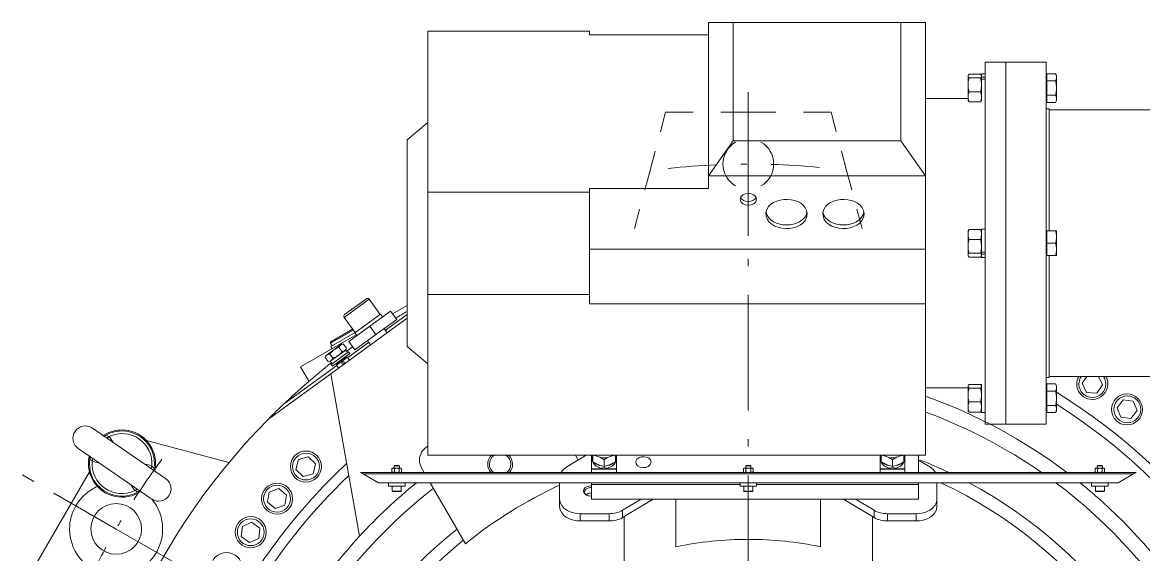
# Model space of a CAD drawing. Header units: millimetres. Extents: x -1838618 to -1600818, y -1770412 to -1553248.
# Drawn here: x -1793101 to -1792016, y -1685217 to -1684703 of the extents above; entities that cross this region are included whole.
import ezdxf

# ---------------------------------------------------------------- set-up
doc = ezdxf.new("R2010")
doc.units = ezdxf.units.MM
doc.header["$LTSCALE"] = 100
doc.layers.add('412equipment', color=6, linetype='Continuous')
doc.layers.add('_____1', color=160, linetype='Continuous')

# ---------------------------------------------------------------- blocks, each defined once
blk = doc.blocks.new('A$C2A4D0462')
at = {"layer": '_____1', "color": 7, "lineweight": 0}
for p, q in [((-2.567, 56.2), (-2.567, 46.3)), ((-2.567, 56.2), (-0.967, 56.2)), ((-0.967, 48.563), (-0.967, 56.2)), ((-0.967, 56.2), (9.833, 56.2)), ((9.833, 56.2), (9.833, 48.563)), ((11.433, 56.2), (9.833, 56.2)), ((11.433, 46.3), (11.433, 56.2)), ((-20.662, 45.263), (-20.662, 55.634)), ((-20.662, 55.634), (-10.234, 55.634)), ((-10.234, 55.634), (-10.234, 55.398)), ((-10.234, 55.398), (-2.567, 55.398)), ((16.6, 53.63), (15.266, 53.63)), ((15.266, 50.213), (15.266, 53.63)), ((19.2, 53.63), (16.6, 53.63)), ((16.6, 50.213), (16.6, 53.63)), ((19.2, 53.63), (19.2, 30.296)), ((14.178, 52.791), (14.166, 52.771)), ((14.166, 52.765), (14.166, 52.771)), ((14.233, 52.855), (14.966, 52.855)), ((15.033, 52.771), (15.021, 52.791)), ((15.033, 52.876), (15.033, 52.676)), ((15.266, 52.876), (15.033, 52.876)), ((19.253, 52.425), (19.253, 52.887)), ((19.8, 52.887), (19.253, 52.887)), ((19.866, 52.771), (19.8, 52.887)), ((19.866, 52.771), (19.866, 52.713)), ((14.166, 52.706), (14.166, 52.765)), ((14.166, 52.28), (14.166, 52.061)), ((14.166, 51.478), (14.166, 52.061)), ((14.966, 52.616), (14.233, 52.616)), ((15.033, 52.676), (15.033, 52.534)), ((15.033, 52.676), (15.266, 52.676)), ((15.266, 52.534), (15.033, 52.534)), ((15.033, 52.534), (15.033, 51.155)), ((19.253, 52.713), (19.2, 52.713)), ((19.253, 52.425), (19.8, 52.425)), ((19.866, 52.599), (19.866, 52.713)), ((0, 47.067), (0, 51.7)), ((14.166, 51.317), (14.166, 51.478)), ((14.233, 51.724), (14.966, 51.724)), ((19.8, 51.501), (19.253, 51.501)), ((14.166, 51.296), (11.433, 51.296)), ((14.166, 51.155), (14.166, 51.317)), ((14.166, 51.155), (14.178, 51.135)), ((14.233, 51.071), (14.966, 51.071)), ((15.021, 51.135), (15.033, 51.155)), ((19.2, 51.213), (19.253, 51.213)), ((19.4, 50.63), (19.2, 50.63)), ((19.8, 51.039), (19.253, 51.039)), ((19.4, 50.63), (19.4, 42.763)), ((19.8, 51.039), (19.866, 51.155)), ((-5.668, 49.152), (-5.334, 50.4)), ((-3.556, 50.4), (-5.334, 50.4)), ((5.333, 50.4), (3.555, 50.4)), ((5.333, 50.4), (5.668, 49.152)), ((15.266, 30.296), (15.266, 50.213)), ((16.6, 30.296), (16.6, 50.213)), ((31.8, 50.563), (19.4, 50.563)), ((-20.662, 49.753), (-22, 48.63)), ((-22, 46.677), (-22, 48.63)), ((-0.967, 48.563), (-2.567, 46.3)), ((9.833, 48.563), (-0.967, 48.563)), ((11.433, 46.3), (9.833, 48.563)), ((-6.337, 46.655), (-6.003, 47.903)), ((6.002, 47.903), (6.337, 46.655)), ((0, 47.067), (0, 42.433)), ((-22, 35.296), (-22, 46.677)), ((-6.672, 45.407), (-6.337, 46.655)), ((-2.567, 46.3), (11.433, 46.3)), ((-2.567, 45.499), (-2.567, 46.3)), ((0, 42.811), (0, 46.533)), ((6.337, 46.655), (6.671, 45.407)), ((11.433, 41.586), (11.433, 46.3)), ((-10.234, 45.263), (-20.662, 45.263)), ((-20.662, 45.263), (-20.662, 38.663)), ((-10.234, 45.499), (-2.567, 45.499)), ((-10.234, 45.499), (-10.234, 45.263)), ((-10.234, 45.263), (-10.234, 38.663)), ((-7.341, 42.91), (-7.006, 44.158)), ((7.006, 44.158), (7.34, 42.91)), ((14.178, 42.791), (14.166, 42.771)), ((14.166, 42.609), (14.166, 42.771)), ((14.233, 42.855), (14.966, 42.855)), ((15.033, 42.771), (15.021, 42.791)), ((15.033, 42.876), (15.033, 41.392)), ((15.266, 42.876), (15.033, 42.876)), ((19.253, 42.713), (19.2, 42.713)), ((19.8, 42.763), (19.253, 42.763)), ((19.8, 42.763), (19.866, 42.763)), ((14.166, 42.449), (14.166, 42.609)), ((14.166, 41.866), (14.166, 42.449)), ((14.233, 42.202), (14.966, 42.202)), ((19.8, 41.963), (19.253, 41.963)), ((-10.234, 41.586), (11.433, 41.586)), ((11.433, 38.05), (11.433, 41.586)), ((14.166, 41.646), (14.166, 41.866)), ((14.166, 41.22), (14.166, 41.161)), ((14.966, 41.31), (14.233, 41.31)), ((15.033, 41.392), (15.033, 41.25)), ((15.033, 41.392), (15.266, 41.392)), ((15.266, 41.25), (15.033, 41.25)), ((15.033, 41.25), (15.033, 41.05)), ((19.2, 41.213), (19.253, 41.213)), ((19.866, 41.465), (19.866, 41.661)), ((19.866, 41.465), (19.866, 41.163)), ((0, 40.484), (0, 40.949)), ((14.166, 41.155), (14.166, 41.161)), ((14.166, 41.155), (14.178, 41.135)), ((14.233, 41.071), (14.966, 41.071)), ((15.021, 41.135), (15.033, 41.155)), ((15.033, 41.05), (15.266, 41.05)), ((19.253, 41.163), (19.8, 41.163)), ((19.4, 41.163), (19.4, 33.296)), ((19.866, 41.163), (19.8, 41.163)), ((-24.441, 38.346), (-26.059, 37.17)), ((-26.029, 37.357), (-24.627, 38.375)), ((-23.735, 37.375), (-24.441, 38.346)), ((-20.662, 38.663), (-10.234, 38.663)), ((-20.662, 28.292), (-20.662, 38.663)), ((-10.234, 38.663), (-10.234, 38.05)), ((-22.937, 37.41), (-22, 37.951)), ((-10.234, 38.05), (11.433, 38.05)), ((11.433, 28.292), (11.433, 38.05)), ((-26.059, 37.17), (-25.353, 36.2)), ((-23.716, 37.389), (-25.372, 36.186)), ((-23.716, 37.389), (-23.583, 37.205)), ((-22, 37.367), (-23.401, 36.349)), ((-23.063, 37.584), (-22.671, 37.044)), ((-25.472, 36.363), (-26.935, 35.518)), ((-25.354, 36.2), (-26.921, 35.295)), ((-26.91, 35.609), (-25.511, 36.417)), ((-25.372, 36.186), (-25.239, 36.002)), ((-24.019, 36.065), (-24.411, 36.604)), ((-23.284, 36.187), (-23.48, 36.456)), ((-28.862, 33.99), (-25.279, 36.058)), ((-27.225, 34.724), (-26.23, 35.447)), ((-26.935, 35.518), (-26.835, 35.345)), ((-26.23, 35.447), (-26.097, 35.461)), ((-25.901, 35.191), (-26.097, 35.461)), ((-24.48, 35.565), (-25.824, 34.588)), ((-25.368, 35.085), (-25.759, 35.624)), ((-24.559, 35.673), (-24.363, 35.403)), ((-27.225, 34.724), (-27.28, 34.602)), ((-26.788, 34.547), (-26.984, 34.816)), ((-25.955, 35.071), (-26.952, 34.346)), ((-26.841, 35.156), (-26.921, 35.295)), ((-25.778, 34.952), (-26.894, 34.141)), ((-26.816, 34.033), (-25.699, 34.844)), ((-26.197, 34.977), (-26.393, 35.246)), ((-25.901, 35.191), (-25.955, 35.071)), ((-25.837, 34.909), (-25.955, 35.071)), ((-25.699, 34.844), (-25.778, 34.952)), ((-22, 35.296), (-20.662, 34.173)), ((-26.534, 34.073), (-29.963, 31.581)), ((-28.325, 33.059), (-28.862, 33.99)), ((-27.084, 34.332), (-27.28, 34.602)), ((-27.084, 34.332), (-26.952, 34.346)), ((-26.952, 34.346), (-26.835, 34.184)), ((-26.894, 34.141), (-26.816, 34.033)), ((-26.554, 34.223), (-26.535, 34.196)), ((-25.841, 34.611), (-26.55, 34.095)), ((-26.538, 34.175), (-26.55, 34.095)), ((-26.55, 34.095), (-26.416, 33.911)), ((-25.921, 34.624), (-26.538, 34.175)), ((-26.535, 34.196), (-26.538, 34.175)), ((-25.941, 34.627), (-26.535, 34.196)), ((-25.941, 34.627), (-25.961, 34.654)), ((-25.921, 34.624), (-25.941, 34.627)), ((-25.841, 34.611), (-25.921, 34.624)), ((-25.707, 34.426), (-25.841, 34.611)), ((-25.069, 23.069), (-26.917, 33.547)), ((19.2, 33.296), (19.4, 33.296)), ((19.4, 33.363), (31.8, 33.363)), ((21.528, 32.931), (21.82, 33.363)), ((22.578, 33.363), (22.834, 32.839)), ((11.433, 32.63), (14.166, 32.63)), ((14.178, 32.791), (14.166, 32.771)), ((14.166, 32.765), (14.166, 32.771)), ((14.166, 32.706), (14.166, 32.765)), ((14.166, 32.28), (14.166, 32.706)), ((14.233, 32.855), (14.966, 32.855)), ((14.233, 32.616), (14.966, 32.616)), ((15.033, 32.771), (15.021, 32.791)), ((15.033, 32.876), (15.033, 31.05)), ((19.253, 32.713), (19.2, 32.713)), ((19.8, 32.887), (19.253, 32.887)), ((19.866, 32.771), (19.8, 32.887)), ((21.815, 32.343), (21.528, 32.931)), ((22.834, 32.839), (22.468, 32.297)), ((14.166, 32.06), (14.166, 32.28)), ((14.166, 31.478), (14.166, 32.06)), ((19.8, 32.425), (19.253, 32.425)), ((22.468, 32.297), (21.815, 32.343)), ((23.773, 31.349), (24.176, 31.864)), ((24.176, 31.864), (24.824, 31.773)), ((14.166, 31.317), (14.166, 31.478)), ((14.166, 31.155), (14.166, 31.317)), ((14.166, 31.155), (14.178, 31.135)), ((14.233, 31.724), (14.966, 31.724)), ((15.021, 31.135), (15.033, 31.155)), ((19.253, 31.213), (19.2, 31.213)), ((19.8, 31.501), (19.253, 31.501)), ((19.8, 31.039), (19.866, 31.155)), ((24.018, 30.742), (23.773, 31.349)), ((25.069, 31.167), (24.666, 30.651)), ((24.824, 31.773), (25.069, 31.167)), ((14.233, 31.071), (14.966, 31.071)), ((15.033, 31.05), (15.266, 31.05)), ((19.8, 31.039), (19.253, 31.039)), ((24.666, 30.651), (24.018, 30.742)), ((-37.567, 26.789), (-42.292, 30.037)), ((15.266, 30.296), (16.6, 30.296)), ((16.6, 30.296), (19.2, 30.296)), ((-38.801, 29.234), (-33.491, 27.812)), ((0, 28.851), (0, 29.316)), ((-43.198, 28.718), (-38.532, 25.511)), ((-42.445, 28.201), (-42.445, 28.2)), ((-20.698, 28.849), (-20.662, 28.87)), ((-20.662, 28.292), (11.433, 28.292)), ((-10.445, 28.292), (-11.698, 27.537)), ((-11.139, 28.292), (-10.96, 27.982)), ((-10.1, 28.292), (-10.1, 27.42)), ((-10.034, 28.292), (-10.034, 27.871)), ((-9.757, 28.233), (-9.577, 28.16)), ((-9.024, 28.16), (-8.844, 28.233)), ((-8.567, 28.292), (-8.567, 27.871)), ((-8.5, 27.42), (-8.5, 28.292)), ((8.5, 28.292), (8.5, 27.42)), ((8.566, 28.292), (8.566, 27.871)), ((8.843, 28.233), (9.023, 28.16)), ((9.576, 28.16), (9.756, 28.233)), ((10.033, 28.292), (10.033, 27.871)), ((10.1, 27.42), (10.1, 28.292)), ((10.966, 27.181), (10.966, 28.292)), ((-29.163, 27.374), (-29.005, 28.009)), ((-29.005, 28.009), (-28.376, 28.19)), ((-28.376, 28.19), (-27.905, 27.735)), ((-27.905, 27.735), (-28.064, 27.1)), ((-22.805, 27.625), (-22.834, 27.596)), ((-22.834, 27.596), (-22.5, 27.596)), ((-22.834, 27.596), (-22.834, 27.448)), ((-22.805, 27.625), (-22.529, 27.625)), ((-22.529, 27.625), (-22.5, 27.596)), ((-22.5, 27.596), (-22.5, 27.448)), ((-20.89, 27.181), (-21.064, 27.483)), ((-10.067, 28.127), (-10.067, 27.986)), ((-9.577, 27.641), (-9.757, 27.715)), ((-9.3, 28.004), (-9.3, 27.572)), ((-8.844, 27.715), (-9.024, 27.641)), ((-8.534, 27.986), (-8.534, 28.127)), ((-0.138, 27.625), (-0.167, 27.596)), ((-0.167, 27.596), (0.166, 27.596)), ((-0.167, 27.596), (-0.167, 27.448)), ((-0.138, 27.625), (0.138, 27.625)), ((0.138, 27.625), (0.166, 27.596)), ((0.166, 27.596), (0.166, 27.448)), ((8.533, 28.127), (8.533, 27.986)), ((9.023, 27.641), (8.843, 27.715)), ((9.3, 28.004), (9.3, 27.572)), ((9.756, 27.715), (9.576, 27.641)), ((10.066, 27.986), (10.066, 28.127)), ((11.698, 27.537), (10.966, 27.978)), ((22.529, 27.625), (22.5, 27.596)), ((22.5, 27.596), (22.833, 27.596)), ((22.5, 27.596), (22.5, 27.448)), ((22.529, 27.625), (22.804, 27.625)), ((22.804, 27.625), (22.833, 27.596)), ((22.833, 27.596), (22.833, 27.448)), ((-46.073, 26.6), (-46.803, 27.021)), ((-46.315, 20.581), (-42.482, 27.219)), ((-38.32, 27.307), (-38.32, 27.307)), ((-28.693, 26.92), (-29.163, 27.374)), ((-28.064, 27.1), (-28.693, 26.92)), ((-25, 27.181), (-24.827, 27.081)), ((-25, 27.181), (25, 27.181)), ((-24.885, 27.114), (-24.885, 27.114)), ((-24.827, 27.081), (-23.846, 26.514)), ((-24.827, 27.081), (24.827, 27.081)), ((-22.936, 27.448), (-22.975, 27.425)), ((-22.975, 27.425), (-22.975, 27.203)), ((-22.975, 27.203), (-22.936, 27.181)), ((-22.821, 27.425), (-22.821, 27.203)), ((-22.513, 27.425), (-22.513, 27.203)), ((-22.417, 27.448), (-22.455, 27.448)), ((-22.417, 27.448), (-22.398, 27.448)), ((-22.398, 27.448), (-22.359, 27.425)), ((-22.398, 27.181), (-22.359, 27.203)), ((-22.359, 27.203), (-22.359, 27.425)), ((-10.1, 27.42), (-9.405, 27.42)), ((-10.1, 27.42), (-10.1, 27.381)), ((-10.1, 27.381), (-8.5, 27.381)), ((-10.1, 27.381), (-10.1, 27.181)), ((-9.195, 27.42), (-8.5, 27.42)), ((-8.5, 27.381), (-8.5, 27.42)), ((-8.5, 27.181), (-8.5, 27.381)), ((-0.27, 27.448), (-0.308, 27.425)), ((-0.308, 27.425), (-0.308, 27.203)), ((-0.308, 27.203), (-0.27, 27.181)), ((-0.154, 27.425), (-0.154, 27.203)), ((0.154, 27.425), (0.154, 27.203)), ((0.25, 27.448), (0.212, 27.448)), ((0.25, 27.448), (0.269, 27.448)), ((0.269, 27.448), (0.308, 27.425)), ((0.269, 27.181), (0.308, 27.203)), ((0.308, 27.203), (0.308, 27.425)), ((8.5, 27.42), (9.195, 27.42)), ((8.5, 27.42), (8.5, 27.381)), ((8.5, 27.381), (10.1, 27.381)), ((8.5, 27.381), (8.5, 27.181)), ((9.405, 27.42), (10.1, 27.42)), ((10.1, 27.381), (10.1, 27.42)), ((10.1, 27.181), (10.1, 27.381)), ((22.397, 27.448), (22.359, 27.425)), ((22.359, 27.425), (22.359, 27.203)), ((22.359, 27.203), (22.397, 27.181)), ((22.512, 27.425), (22.512, 27.203)), ((22.82, 27.425), (22.82, 27.203)), ((22.916, 27.448), (22.879, 27.448)), ((22.916, 27.448), (22.936, 27.448)), ((22.936, 27.448), (22.974, 27.425)), ((22.936, 27.181), (22.974, 27.203)), ((22.974, 27.203), (22.974, 27.425)), ((23.845, 26.514), (24.827, 27.081)), ((24.827, 27.081), (25, 27.181)), ((-30.888, 25.918), (-30.273, 26.141)), ((-30.273, 26.141), (-29.772, 25.721)), ((-23.846, 26.514), (23.845, 26.514)), ((-23.2, 26.292), (-23.2, 26.514)), ((-22.134, 26.292), (-23.2, 26.292)), ((-22.958, 26.292), (-22.958, 25.978)), ((-22.376, 26.292), (-22.376, 25.978)), ((-22.134, 26.514), (-22.134, 26.292)), ((-18.236, 22.585), (-20.505, 26.514)), ((-10.1, 26.514), (-10.1, 26.407)), ((-10.1, 26.407), (-10.1, 25.464)), ((-10.1, 26.407), (-0.534, 26.407)), ((-0.534, 26.292), (-0.534, 26.514)), ((0.533, 26.292), (-0.534, 26.292)), ((-0.291, 26.292), (-0.291, 25.978)), ((0.29, 26.292), (0.29, 25.978)), ((0.533, 26.514), (0.533, 26.292)), ((0.533, 26.407), (10.966, 26.407)), ((10.966, 26.407), (10.966, 26.514)), ((10.966, 26.407), (10.966, 25.464)), ((12.166, 26.514), (12.166, 25.464)), ((22.133, 26.292), (22.133, 26.514)), ((23.2, 26.292), (22.133, 26.292)), ((22.376, 26.292), (22.376, 25.978)), ((22.957, 26.292), (22.957, 25.978)), ((23.2, 26.514), (23.2, 26.292)), ((-40.761, 23.533), (-44.774, 25.85)), ((-31.002, 25.273), (-30.888, 25.918)), ((-29.772, 25.721), (-29.886, 25.076)), ((-22.958, 25.978), (-22.376, 25.978)), ((-22.396, 25.958), (-22.938, 25.958)), ((-10.1, 25.464), (10.966, 25.464)), ((-6.134, 25.464), (-8.107, 24.275)), ((-8.107, 24.746), (-6.916, 25.464)), ((-4.667, 22.385), (-4.667, 25.464)), ((-0.291, 25.978), (0.29, 25.978)), ((0.27, 25.958), (-0.271, 25.958)), ((4.666, 25.464), (4.666, 22.385)), ((8.106, 24.275), (6.133, 25.464)), ((6.916, 25.464), (8.106, 24.746)), ((12.166, 25.464), (12.166, 24.992)), ((22.376, 25.978), (22.957, 25.978)), ((22.937, 25.958), (22.396, 25.958)), ((-30.5, 24.853), (-31.002, 25.273)), ((-29.886, 25.076), (-30.5, 24.853)), ((-8.107, 24.275), (-8.107, 24.746)), ((8.106, 24.746), (8.106, 24.275)), ((-32.621, 23.7), (-32.023, 23.966)), ((-32.023, 23.966), (-31.494, 23.581)), ((-8.972, 24.521), (-10.834, 24.521)), ((-10.834, 24.521), (-10.834, 24.05)), ((-10.834, 24.05), (-8.972, 24.05)), ((-8.972, 24.05), (-8.972, 24.521)), ((-8, 24.339), (-8, 21.421)), ((8, 21.421), (8, 24.339)), ((8.971, 24.521), (8.971, 24.05)), ((10.833, 24.521), (8.971, 24.521)), ((8.971, 24.05), (10.833, 24.05)), ((10.833, 24.05), (10.833, 24.521)), ((-40.761, 23.533), (-36.749, 21.216)), ((-32.689, 23.049), (-32.621, 23.7)), ((-31.494, 23.581), (-31.562, 22.931)), ((-32.16, 22.665), (-32.689, 23.049)), ((-31.562, 22.931), (-32.16, 22.665))]:
    blk.add_line(p, q, dxfattribs=at)
for points in [[(14.166, 52.28), (14.166, 52.534), (14.166, 52.706)], [(19.253, 51.039), (19.253, 51.501), (19.253, 52.425)], [(19.866, 52.599), (19.866, 52.076), (19.866, 51.85), (19.866, 51.327), (19.866, 51.214), (19.866, 51.155)], [(1.777, 50.4), (0, 50.4), (-1.778, 50.4)], [(19.253, 41.163), (19.253, 41.963), (19.253, 42.763)], [(19.866, 42.763), (19.866, 42.461), (19.866, 42.265), (19.866, 41.661)], [(14.166, 41.22), (14.166, 41.392), (14.166, 41.646)], [(0, 31.177), (0, 34.9), (0, 38.623)], [(-22, 37.119), (-26.917, 33.547), (-30.942, 30.623)], [(-25.759, 35.624), (-24.411, 36.604), (-23.063, 37.584)], [(-22.671, 37.044), (-24.019, 36.065), (-25.368, 35.085)], [(19.253, 31.039), (19.253, 31.501), (19.253, 32.425), (19.253, 32.887)], [(19.866, 32.771), (19.866, 32.713), (19.866, 32.599), (19.866, 32.076), (19.866, 31.85), (19.866, 31.327), (19.866, 31.213), (19.866, 31.155)], [(-22.936, 27.448), (-22.917, 27.448), (-22.879, 27.448), (-22.705, 27.448), (-22.629, 27.448), (-22.455, 27.448)], [(-0.27, 27.448), (-0.25, 27.448), (-0.212, 27.448), (-0.038, 27.448), (0.038, 27.448), (0.212, 27.448)], [(0, 19.544), (0, 23.266), (0, 26.989)], [(22.397, 27.448), (22.417, 27.448), (22.454, 27.448), (22.629, 27.448), (22.704, 27.448), (22.879, 27.448)], [(-12.167, 24.992), (-12.167, 25.464), (-12.167, 26.514)], [(-39.228, 25.99), (-39.228, 25.989), (-39.227, 25.989), (-39.227, 25.988)], [(-22.958, 25.978), (-22.958, 25.975), (-22.957, 25.974), (-22.957, 25.972), (-22.956, 25.971), (-22.956, 25.969), (-22.955, 25.968), (-22.954, 25.967), (-22.953, 25.965), (-22.952, 25.964), (-22.951, 25.963), (-22.949, 25.962), (-22.948, 25.961), (-22.947, 25.96), (-22.945, 25.96), (-22.944, 25.959), (-22.942, 25.959), (-22.941, 25.958), (-22.938, 25.958)]]:
    blk.add_lwpolyline(points, dxfattribs=at)
for points in [[(14.233, 52.855), (14.206, 52.829), (14.179, 52.801), (14.166, 52.765)], [(15.033, 52.765), (15.024, 52.798), (14.992, 52.833), (14.966, 52.855)], [(19.866, 52.713), (19.857, 52.778), (19.831, 52.83), (19.8, 52.887)], [(14.166, 52.706), (14.184, 52.662), (14.2, 52.649), (14.233, 52.616)], [(14.233, 52.616), (14.2, 52.502), (14.178, 52.399), (14.166, 52.28)], [(14.166, 52.061), (14.177, 51.942), (14.2, 51.839), (14.233, 51.724)], [(14.966, 52.616), (14.995, 52.64), (15.021, 52.669), (15.033, 52.706)], [(15.033, 52.28), (15.023, 52.394), (15, 52.507), (14.966, 52.616)], [(14.966, 51.724), (15, 51.834), (15.024, 51.947), (15.033, 52.061)], [(19.8, 52.425), (19.831, 52.481), (19.857, 52.535), (19.866, 52.599)], [(19.866, 52.076), (19.858, 52.196), (19.832, 52.309), (19.8, 52.425)], [(14.233, 51.724), (14.2, 51.639), (14.179, 51.569), (14.166, 51.478)], [(15.033, 51.478), (15.023, 51.563), (14.999, 51.645), (14.966, 51.724)], [(19.8, 51.501), (19.832, 51.617), (19.858, 51.729), (19.866, 51.85)], [(19.866, 51.327), (19.858, 51.389), (19.831, 51.447), (19.8, 51.501)], [(14.166, 51.317), (14.179, 51.227), (14.2, 51.155), (14.233, 51.071)], [(14.233, 51.071), (14.212, 51.09), (14.192, 51.11), (14.178, 51.135)], [(14.966, 51.071), (15, 51.149), (15.023, 51.232), (15.033, 51.317)], [(15.021, 51.135), (15.012, 51.115), (14.983, 51.086), (14.966, 51.071)], [(19.8, 51.039), (19.831, 51.096), (19.857, 51.148), (19.866, 51.214)], [(1.633, 47.067), (1.633, 47.65), (1.322, 48.19), (0.817, 48.481)], [(-2.053, 47.022), (-3.096, 46.977), (-4.136, 46.896), (-5.174, 46.782)], [(-0.097, 47.067), (-0.228, 47.067), (-0.358, 47.066), (-0.489, 47.064)], [(0.817, 45.653), (1.322, 45.944), (1.633, 46.484), (1.633, 47.067)], [(4.591, 46.842), (3.553, 46.944), (2.511, 47.012), (1.468, 47.044)], [(-0.507, 44.909), (-0.336, 44.564), (0.336, 44.564), (0.506, 44.909)], [(1.144, 43.967), (1.39, 42.867), (3.547, 42.871), (3.789, 43.967)], [(4.81, 43.967), (5.058, 42.867), (7.213, 42.871), (7.456, 43.967)], [(14.233, 42.855), (14.2, 42.771), (14.179, 42.699), (14.166, 42.609)], [(14.178, 42.791), (14.193, 42.816), (14.212, 42.835), (14.233, 42.855)], [(15.033, 42.609), (15.023, 42.694), (15, 42.776), (14.966, 42.855)], [(14.966, 42.855), (14.983, 42.841), (15.013, 42.81), (15.021, 42.791)], [(19.866, 42.461), (19.858, 42.567), (19.832, 42.663), (19.8, 42.763)], [(14.166, 42.449), (14.179, 42.358), (14.2, 42.288), (14.233, 42.202)], [(14.233, 42.202), (14.2, 42.088), (14.178, 41.984), (14.166, 41.866)], [(14.966, 42.202), (15, 42.282), (15.023, 42.363), (15.033, 42.449)], [(15.033, 41.866), (15.023, 41.98), (15, 42.093), (14.966, 42.202)], [(19.8, 41.963), (19.832, 42.063), (19.858, 42.159), (19.866, 42.265)], [(19.866, 41.661), (19.858, 41.767), (19.832, 41.862), (19.8, 41.963)], [(14.166, 41.646), (14.178, 41.528), (14.2, 41.424), (14.233, 41.31)], [(14.233, 41.31), (14.2, 41.277), (14.184, 41.263), (14.166, 41.22)], [(14.966, 41.31), (15, 41.419), (15.023, 41.532), (15.033, 41.646)], [(15.033, 41.22), (15.021, 41.256), (14.995, 41.285), (14.966, 41.31)], [(19.8, 41.163), (19.832, 41.263), (19.858, 41.359), (19.866, 41.465)], [(14.166, 41.161), (14.181, 41.123), (14.204, 41.099), (14.233, 41.071)], [(14.966, 41.071), (14.993, 41.093), (15.023, 41.127), (15.033, 41.161)], [(-22, 37.566), (-22.245, 37.422), (-22.489, 37.276), (-22.731, 37.128)], [(-26.097, 35.461), (-26.249, 35.445), (-26.329, 35.384), (-26.393, 35.246)], [(-26.984, 34.816), (-27.134, 34.801), (-27.218, 34.74), (-27.28, 34.602)], [(-26.393, 35.246), (-26.641, 35.158), (-26.824, 35.026), (-26.984, 34.816)], [(-26.788, 34.547), (-26.538, 34.636), (-26.357, 34.765), (-26.197, 34.977)], [(-26.197, 34.977), (-26.049, 34.99), (-25.959, 35.055), (-25.901, 35.191)], [(-25.507, 35.278), (-25.638, 35.184), (-25.768, 35.089), (-25.898, 34.993)], [(-26.878, 34.245), (-27.948, 33.406), (-28.977, 32.517), (-29.964, 31.582)], [(-27.084, 34.332), (-26.933, 34.347), (-26.85, 34.409), (-26.788, 34.547)], [(14.233, 32.855), (14.204, 32.827), (14.181, 32.804), (14.166, 32.765)], [(14.166, 32.706), (14.184, 32.662), (14.2, 32.648), (14.233, 32.616)], [(14.233, 32.616), (14.2, 32.502), (14.178, 32.398), (14.166, 32.28)], [(15.033, 32.765), (15.023, 32.799), (14.993, 32.833), (14.966, 32.855)], [(14.966, 32.616), (14.995, 32.641), (15.021, 32.669), (15.033, 32.706)], [(15.033, 32.28), (15.023, 32.394), (15, 32.507), (14.966, 32.616)], [(19.866, 32.713), (19.857, 32.776), (19.83, 32.832), (19.8, 32.887)], [(19.8, 32.425), (19.831, 32.479), (19.858, 32.537), (19.866, 32.599)], [(20.538, 27.181), (17.771, 29.272), (14.701, 30.928), (11.434, 32.092)], [(14.166, 32.06), (14.178, 31.942), (14.2, 31.838), (14.233, 31.724)], [(14.966, 31.724), (15, 31.833), (15.023, 31.946), (15.033, 32.06)], [(19.866, 32.076), (19.858, 32.197), (19.832, 32.309), (19.8, 32.425)], [(19.8, 31.501), (19.832, 31.617), (19.858, 31.729), (19.866, 31.85)], [(36.987, 8.547), (34.698, 18.454), (28.531, 27.027), (19.867, 32.348)], [(-29.964, 31.582), (-30.295, 31.267), (-30.621, 30.948), (-30.942, 30.623)], [(14.233, 31.724), (14.2, 31.638), (14.179, 31.568), (14.166, 31.477)], [(14.166, 31.317), (14.179, 31.227), (14.2, 31.155), (14.233, 31.071)], [(14.233, 31.071), (14.212, 31.09), (14.193, 31.11), (14.178, 31.135)], [(15.033, 31.477), (15.023, 31.563), (15, 31.644), (14.966, 31.724)], [(14.966, 31.071), (15, 31.149), (15.023, 31.232), (15.033, 31.317)], [(15.021, 31.135), (15.014, 31.117), (14.982, 31.082), (14.966, 31.071)], [(19.866, 31.327), (19.858, 31.389), (19.831, 31.447), (19.8, 31.501)], [(19.8, 31.039), (19.83, 31.094), (19.857, 31.15), (19.866, 31.213)], [(36.247, 8.817), (33.954, 18.244), (28.079, 26.407), (19.867, 31.574)], [(-41.46, 29.558), (-39.916, 30.461), (-38.024, 29.191), (-38.312, 27.394)], [(18.905, 27.181), (16.59, 28.791), (14.079, 30.099), (11.433, 31.072)], [(-38.457, 27.585), (-38.336, 29.083), (-39.865, 30.145), (-41.23, 29.491)], [(-41.46, 29.558), (-41.468, 29.552), (-41.48, 29.547), (-41.488, 29.541)], [(-41.46, 29.558), (-41.389, 29.589), (-41.288, 29.528), (-41.23, 29.491)], [(-41.353, 29.391), (-41.311, 29.418), (-41.266, 29.457), (-41.23, 29.491)], [(-41.23, 29.491), (-41.121, 29.378), (-41.032, 29.254), (-40.955, 29.118)], [(-42.467, 28.215), (-42.455, 28.194), (-42.447, 28.167), (-42.443, 28.144)], [(-10.034, 27.969), (-10.078, 28.072), (-10.077, 28.182), (-10.034, 28.285)], [(-9.757, 28.233), (-9.823, 28.257), (-9.906, 28.278), (-9.976, 28.292)], [(-9.847, 28.292), (-9.818, 28.271), (-9.788, 28.25), (-9.757, 28.233)], [(-8.625, 28.292), (-8.694, 28.278), (-8.777, 28.257), (-8.844, 28.233)], [(-8.844, 28.233), (-8.813, 28.25), (-8.782, 28.27), (-8.754, 28.292)], [(-8.567, 28.285), (-8.522, 28.186), (-8.523, 28.069), (-8.567, 27.969)], [(8.566, 27.969), (8.522, 28.072), (8.523, 28.181), (8.566, 28.285)], [(8.843, 28.233), (8.778, 28.257), (8.693, 28.279), (8.624, 28.292)], [(8.753, 28.292), (8.783, 28.27), (8.811, 28.252), (8.843, 28.233)], [(9.975, 28.292), (9.906, 28.278), (9.822, 28.257), (9.756, 28.233)], [(9.756, 28.233), (9.788, 28.25), (9.818, 28.27), (9.846, 28.292)], [(10.033, 28.285), (10.079, 28.182), (10.077, 28.072), (10.033, 27.969)], [(-39.305, 25.95), (-40.874, 25.038), (-42.742, 26.341), (-42.453, 28.113)], [(-42.308, 27.922), (-42.365, 27.966), (-42.455, 28.033), (-42.453, 28.113)], [(-42.443, 28.144), (-42.448, 28.134), (-42.451, 28.123), (-42.453, 28.113)], [(-42.308, 27.922), (-42.429, 26.426), (-40.903, 25.364), (-39.535, 26.016)], [(-42.259, 28.073), (-42.268, 28.021), (-42.289, 27.971), (-42.308, 27.922)], [(-41.862, 27.799), (-42.014, 27.822), (-42.165, 27.862), (-42.308, 27.922)], [(-37.809, 28.031), (-38.438, 27.183), (-39.038, 26.313), (-39.609, 25.425)], [(-38.904, 27.708), (-38.75, 27.686), (-38.6, 27.646), (-38.457, 27.585)], [(-38.457, 27.585), (-38.475, 27.539), (-38.497, 27.483), (-38.506, 27.435)], [(-38.457, 27.585), (-38.399, 27.542), (-38.31, 27.473), (-38.312, 27.394)], [(-25.896, 27.758), (-28.611, 25.225), (-30.94, 22.308), (-32.808, 19.099)], [(-11.698, 27.537), (-11.842, 27.452), (-11.98, 27.327), (-12.065, 27.181)], [(-10.067, 27.986), (-10.019, 27.264), (-8.579, 27.267), (-8.534, 27.986)], [(-10.034, 27.871), (-9.943, 27.814), (-9.854, 27.76), (-9.757, 27.715)], [(-9.582, 27.623), (-9.698, 27.655), (-9.81, 27.71), (-9.901, 27.79)], [(-9.3, 28.004), (-9.392, 28.062), (-9.478, 28.113), (-9.577, 28.16)], [(-9.577, 28.16), (-9.399, 28.11), (-9.202, 28.109), (-9.024, 28.16)], [(-9.577, 27.641), (-9.488, 27.611), (-9.392, 27.588), (-9.3, 27.572)], [(-9.3, 27.482), (-9.371, 27.482), (-9.437, 27.444), (-9.473, 27.382)], [(-9.024, 28.16), (-9.12, 28.115), (-9.211, 28.061), (-9.3, 28.004)], [(-9.3, 27.572), (-9.208, 27.588), (-9.113, 27.611), (-9.024, 27.641)], [(-9.127, 27.382), (-9.163, 27.444), (-9.228, 27.482), (-9.3, 27.482)], [(-8.7, 27.79), (-8.79, 27.71), (-8.903, 27.654), (-9.019, 27.623)], [(-8.844, 27.715), (-8.747, 27.76), (-8.656, 27.814), (-8.567, 27.871)], [(8.533, 27.986), (8.581, 27.265), (10.021, 27.267), (10.066, 27.986)], [(8.566, 27.871), (8.656, 27.815), (8.747, 27.76), (8.843, 27.715)], [(9.018, 27.623), (8.902, 27.655), (8.791, 27.71), (8.699, 27.79)], [(9.3, 28.004), (9.209, 28.062), (9.121, 28.113), (9.023, 28.16)], [(9.023, 28.16), (9.203, 28.11), (9.397, 28.109), (9.576, 28.16)], [(9.023, 27.641), (9.112, 27.611), (9.208, 27.588), (9.3, 27.572)], [(9.3, 27.482), (9.229, 27.482), (9.163, 27.444), (9.127, 27.382)], [(9.576, 28.16), (9.478, 28.113), (9.392, 28.062), (9.3, 28.004)], [(9.3, 27.572), (9.392, 27.588), (9.488, 27.611), (9.576, 27.641)], [(9.473, 27.382), (9.437, 27.444), (9.372, 27.482), (9.3, 27.482)], [(9.9, 27.79), (9.81, 27.71), (9.698, 27.656), (9.582, 27.623)], [(9.756, 27.715), (9.852, 27.76), (9.943, 27.814), (10.033, 27.871)], [(12.929, 27.182), (12.328, 27.468), (11.717, 27.734), (11.098, 27.979)], [(12.064, 27.181), (11.979, 27.33), (11.844, 27.449), (11.698, 27.537)], [(-38.298, 27.292), (-38.309, 27.309), (-38.316, 27.341), (-38.315, 27.361)], [(-38.315, 27.361), (-38.315, 27.372), (-38.314, 27.383), (-38.312, 27.394)], [(-38.312, 27.394), (-38.312, 27.377), (-38.313, 27.359), (-38.314, 27.342)], [(-25.759, 26.983), (-28.272, 24.583), (-30.438, 21.844), (-32.194, 18.845)], [(-22.917, 27.448), (-22.937, 27.444), (-22.957, 27.437), (-22.975, 27.425)], [(-22.975, 27.203), (-22.956, 27.194), (-22.938, 27.184), (-22.917, 27.181)], [(-22.821, 27.425), (-22.838, 27.437), (-22.859, 27.444), (-22.879, 27.448)], [(-22.879, 27.181), (-22.858, 27.184), (-22.839, 27.194), (-22.821, 27.203)], [(-22.705, 27.448), (-22.744, 27.444), (-22.783, 27.438), (-22.821, 27.425)], [(-22.821, 27.203), (-22.783, 27.193), (-22.744, 27.184), (-22.705, 27.181)], [(-22.513, 27.425), (-22.55, 27.437), (-22.59, 27.444), (-22.629, 27.448)], [(-22.629, 27.181), (-22.589, 27.184), (-22.551, 27.193), (-22.513, 27.203)], [(-22.455, 27.448), (-22.475, 27.444), (-22.495, 27.437), (-22.513, 27.425)], [(-22.513, 27.203), (-22.494, 27.194), (-22.475, 27.184), (-22.455, 27.181)], [(-22.359, 27.425), (-22.377, 27.437), (-22.396, 27.443), (-22.417, 27.448)], [(-22.417, 27.181), (-22.396, 27.184), (-22.377, 27.193), (-22.359, 27.203)], [(-0.25, 27.448), (-0.27, 27.444), (-0.29, 27.437), (-0.308, 27.425)], [(-0.308, 27.203), (-0.29, 27.194), (-0.27, 27.184), (-0.25, 27.181)], [(-0.154, 27.425), (-0.172, 27.437), (-0.191, 27.443), (-0.212, 27.448)], [(-0.212, 27.181), (-0.191, 27.184), (-0.172, 27.193), (-0.154, 27.203)], [(-0.038, 27.448), (-0.077, 27.444), (-0.116, 27.437), (-0.154, 27.425)], [(-0.154, 27.203), (-0.116, 27.193), (-0.077, 27.184), (-0.038, 27.181)], [(0.154, 27.425), (0.115, 27.437), (0.079, 27.444), (0.038, 27.448)], [(0.038, 27.181), (0.078, 27.184), (0.116, 27.193), (0.154, 27.203)], [(0.212, 27.448), (0.191, 27.444), (0.172, 27.437), (0.154, 27.425)], [(0.154, 27.203), (0.172, 27.194), (0.192, 27.184), (0.212, 27.181)], [(0.308, 27.425), (0.287, 27.438), (0.275, 27.443), (0.25, 27.448)], [(0.25, 27.181), (0.273, 27.185), (0.288, 27.194), (0.308, 27.203)], [(22.417, 27.448), (22.396, 27.444), (22.378, 27.437), (22.359, 27.425)], [(22.359, 27.203), (22.377, 27.193), (22.397, 27.184), (22.417, 27.181)], [(22.512, 27.425), (22.494, 27.437), (22.476, 27.444), (22.454, 27.448)], [(22.454, 27.181), (22.475, 27.184), (22.494, 27.193), (22.512, 27.203)], [(22.629, 27.448), (22.588, 27.444), (22.551, 27.437), (22.512, 27.425)], [(22.512, 27.203), (22.551, 27.193), (22.589, 27.184), (22.629, 27.181)], [(22.82, 27.425), (22.782, 27.437), (22.744, 27.444), (22.704, 27.448)], [(22.704, 27.181), (22.744, 27.184), (22.782, 27.193), (22.82, 27.203)], [(22.879, 27.448), (22.855, 27.443), (22.841, 27.437), (22.82, 27.425)], [(22.82, 27.203), (22.84, 27.194), (22.856, 27.184), (22.879, 27.181)], [(22.974, 27.425), (22.956, 27.437), (22.937, 27.444), (22.916, 27.448)], [(22.916, 27.181), (22.937, 27.184), (22.956, 27.194), (22.974, 27.203)], [(-41.969, 26.279), (-42.069, 26.235), (-42.166, 26.185), (-42.261, 26.131)], [(-39.535, 26.016), (-39.642, 26.127), (-39.734, 26.254), (-39.81, 26.389)], [(-39.413, 26.116), (-39.458, 26.087), (-39.496, 26.054), (-39.535, 26.016)], [(-20.298, 26.157), (-23.165, 23.932), (-25.646, 21.251), (-27.644, 18.221)], [(-21.391, 26.514), (-22.7, 25.458), (-23.93, 24.307), (-25.069, 23.069)], [(-12.167, 26.355), (-14.337, 25.353), (-16.376, 24.087), (-18.235, 22.585)], [(-10.1, 25.656), (-10.743, 25.609), (-10.847, 26.279), (-10.167, 26.312)], [(-10.167, 26.21), (-10.756, 26.177), (-10.64, 25.605), (-10.1, 25.656)], [(-10.167, 26.312), (-10.144, 26.312), (-10.123, 26.311), (-10.1, 26.309)], [(-10.1, 26.206), (-10.122, 26.209), (-10.144, 26.21), (-10.167, 26.21)], [(28.929, 4.5), (27.431, 14.13), (21.24, 22.383), (12.414, 26.515)], [(29.762, 4.5), (28.345, 13.872), (22.596, 22.029), (14.247, 26.515)], [(32.802, 4.5), (31.598, 13.278), (26.925, 21.208), (19.829, 26.514)], [(32.513, 10.176), (30.502, 16.602), (26.632, 22.287), (21.392, 26.514)], [(-39.305, 25.95), (-39.375, 25.918), (-39.476, 25.98), (-39.535, 26.016)], [(-39.257, 25.97), (-39.273, 25.964), (-39.287, 25.955), (-39.305, 25.95)], [(-22.396, 25.958), (-22.385, 25.958), (-22.376, 25.967), (-22.376, 25.978)], [(-12.167, 25.464), (-12.151, 24.825), (-11.385, 24.509), (-10.834, 24.521)], [(-10.167, 25.841), (-10.272, 25.841), (-10.379, 25.811), (-10.463, 25.747)], [(-10.1, 25.837), (-10.122, 25.839), (-10.144, 25.841), (-10.167, 25.841)], [(0.27, 25.958), (0.281, 25.958), (0.29, 25.967), (0.29, 25.978)], [(10.833, 24.521), (11.384, 24.51), (12.151, 24.824), (12.166, 25.464)], [(22.937, 25.958), (22.948, 25.958), (22.957, 25.967), (22.957, 25.978)], [(-10.834, 24.05), (-11.386, 24.037), (-12.151, 24.355), (-12.167, 24.992)], [(-8.972, 24.521), (-8.671, 24.522), (-8.366, 24.591), (-8.107, 24.746)], [(8.106, 24.746), (8.366, 24.591), (8.671, 24.522), (8.971, 24.521)], [(12.166, 24.992), (12.152, 24.355), (11.385, 24.037), (10.833, 24.05)], [(-40.442, 24.077), (-40.51, 23.964), (-40.577, 23.85), (-40.644, 23.736)], [(-8.107, 24.275), (-8.36, 24.121), (-8.677, 24.048), (-8.972, 24.05)], [(8.971, 24.05), (8.675, 24.048), (8.361, 24.122), (8.106, 24.275)], [(-18.778, 23.524), (-21.461, 21.382), (-23.758, 18.797), (-25.57, 15.881)], [(-25.069, 23.069), (-26.45, 21.568), (-27.694, 19.945), (-28.785, 18.221)], [(-18.362, 22.803), (-20.739, 20.889), (-22.802, 18.615), (-24.477, 16.062)], [(-41.419, 22.354), (-41.921, 21.425), (-42.391, 20.479), (-42.829, 19.517)]]:
    blk.add_open_spline(points, degree=3, dxfattribs=at)
for points, knots in [([(-0.816, 48.481), (-1.321, 48.19), (-1.633, 47.65), (-1.633, 47.067), (-1.633, 46.484), (-1.321, 45.944), (-0.816, 45.653)], [0, 0, 0, 0, 1, 1, 1, 2, 2, 2, 2]), ([(0.533, 44.791), (0.498, 45.293), (-0.498, 45.293), (-0.534, 44.791), (-0.498, 44.29), (0.497, 44.29), (0.533, 44.791)], [0, 0, 0, 0, 1, 1, 1, 2, 2, 2, 2]), ([(3.8, 43.849), (3.721, 45.058), (1.354, 45.116), (1.138, 43.933), (1.075, 42.619), (3.708, 42.549), (3.8, 43.849)], [0, 0, 0, 0, 1, 1, 1, 2, 2, 2, 2]), ([(7.466, 43.849), (7.39, 45.058), (5.02, 45.116), (4.805, 43.933), (4.742, 42.618), (7.377, 42.55), (7.466, 43.849)], [0, 0, 0, 0, 1, 1, 1, 2, 2, 2, 2]), ([(-24.44, 38.346), (-24.465, 38.38), (-24.505, 38.401), (-24.548, 38.401), (-24.576, 38.401), (-24.603, 38.392), (-24.626, 38.376)], [0, 0, 0, 0, 1, 1, 1, 2, 2, 2, 2]), ([(-26.029, 37.357), (-26.057, 37.336), (-26.077, 37.304), (-26.082, 37.269), (-26.082, 37.269), (-26.083, 37.269), (-26.083, 37.269), (-26.088, 37.234), (-26.079, 37.199), (-26.059, 37.17)], [0, 0, 0, 0, 1, 1, 1, 2, 2, 2, 3, 3, 3, 3]), ([(-26.91, 35.609), (-26.931, 35.597), (-26.944, 35.575), (-26.944, 35.551), (-26.944, 35.539), (-26.941, 35.528), (-26.935, 35.518)], [0, 0, 0, 0, 1, 1, 1, 2, 2, 2, 2]), ([(-26.046, 34.25), (-26.046, 34.297), (-26.083, 34.333), (-26.129, 34.333), (-26.175, 34.333), (-26.212, 34.297), (-26.212, 34.25), (-26.212, 34.205), (-26.175, 34.168), (-26.129, 34.168), (-26.083, 34.168), (-26.046, 34.205), (-26.046, 34.25)], [0, 0, 0, 0, 1, 1, 1, 2, 2, 2, 3, 3, 3, 4, 4, 4, 4]), ([(21.303, 33.363), (21.223, 33.216), (21.181, 33.052), (21.181, 32.885), (21.181, 32.552), (21.346, 32.242), (21.622, 32.056)], [0, 0, 0, 0, 1, 1, 1, 2, 2, 2, 2]), ([(21.458, 33.363), (21.364, 33.221), (21.314, 33.055), (21.314, 32.885), (21.314, 32.597), (21.457, 32.327), (21.696, 32.166)], [0, 0, 0, 0, 1, 1, 1, 2, 2, 2, 2]), ([(21.622, 32.056), (21.787, 31.945), (21.982, 31.885), (22.181, 31.885), (22.733, 31.885), (23.181, 32.333), (23.181, 32.885), (23.181, 33.052), (23.14, 33.216), (23.06, 33.363)], [0, 0, 0, 0, 1, 1, 1, 2, 2, 2, 3, 3, 3, 3]), ([(21.696, 32.166), (21.839, 32.07), (22.008, 32.018), (22.181, 32.018), (22.66, 32.018), (23.048, 32.406), (23.048, 32.885), (23.048, 33.055), (22.998, 33.221), (22.905, 33.363)], [0, 0, 0, 0, 1, 1, 1, 2, 2, 2, 3, 3, 3, 3]), ([(25.417, 31.245), (25.417, 31.797), (24.969, 32.245), (24.417, 32.245), (23.865, 32.245), (23.417, 31.797), (23.417, 31.245), (23.417, 30.693), (23.865, 30.245), (24.417, 30.245), (24.969, 30.245), (25.417, 30.693), (25.417, 31.245)], [0, 0, 0, 0, 1, 1, 1, 2, 2, 2, 3, 3, 3, 4, 4, 4, 4]), ([(25.305, 31.245), (25.305, 31.724), (24.917, 32.112), (24.438, 32.112), (23.959, 32.112), (23.571, 31.724), (23.571, 31.245), (23.571, 30.766), (23.959, 30.378), (24.438, 30.378), (24.917, 30.378), (25.305, 30.766), (25.305, 31.245)], [0, 0, 0, 0, 1, 1, 1, 2, 2, 2, 3, 3, 3, 4, 4, 4, 4]), ([(-30.942, 30.623), (-39.009, 22.472), (-43.534, 11.468), (-43.534, 0), (-43.534, -11.468), (-39.009, -22.473), (-30.942, -30.623)], [0, 0, 0, 0, 1, 1, 1, 2, 2, 2, 2]), ([(-42.292, 30.036), (-42.425, 30.128), (-42.583, 30.177), (-42.745, 30.177), (-43.186, 30.177), (-43.545, 29.819), (-43.545, 29.377), (-43.545, 29.113), (-43.415, 28.867), (-43.198, 28.718)], [0, 0, 0, 0, 1, 1, 1, 2, 2, 2, 3, 3, 3, 3]), ([(-38.27, 27.273), (-38.234, 27.431), (-38.216, 27.592), (-38.216, 27.754), (-38.216, 28.95), (-39.187, 29.921), (-40.383, 29.921), (-40.812, 29.921), (-41.232, 29.793), (-41.589, 29.554)], [0, 0, 0, 0, 1, 1, 1, 2, 2, 2, 3, 3, 3, 3]), ([(-41.508, 29.537), (-41.508, 29.537), (-41.53, 29.525), (-41.53, 29.525), (-41.53, 29.525), (-41.548, 29.516), (-41.548, 29.516), (-41.548, 29.516), (-41.561, 29.509), (-41.561, 29.509), (-41.561, 29.509), (-41.571, 29.504), (-41.571, 29.504), (-41.571, 29.504), (-41.577, 29.5), (-41.577, 29.5), (-41.577, 29.5), (-41.581, 29.498), (-41.581, 29.498), (-41.581, 29.498), (-41.582, 29.498), (-41.582, 29.498), (-41.542, 29.521), (-41.503, 29.542), (-41.46, 29.558)], [0, 0, 0, 0, 1, 1, 1, 2, 2, 2, 3, 3, 3, 4, 4, 4, 5, 5, 5, 6, 6, 6, 7, 7, 7, 8, 8, 8, 8]), ([(-41.488, 29.541), (-41.488, 29.541), (-41.49, 29.541), (-41.49, 29.541), (-41.49, 29.541), (-41.491, 29.542), (-41.491, 29.542), (-41.491, 29.542), (-41.492, 29.542), (-41.492, 29.542), (-41.492, 29.542), (-41.493, 29.541), (-41.493, 29.541), (-41.493, 29.541), (-41.497, 29.541), (-41.497, 29.541), (-41.497, 29.541), (-41.499, 29.54), (-41.499, 29.54), (-41.499, 29.54), (-41.501, 29.539), (-41.501, 29.539), (-41.501, 29.539), (-41.503, 29.538), (-41.503, 29.538), (-41.507, 29.539), (-41.51, 29.536), (-41.514, 29.536), (-41.521, 29.533), (-41.536, 29.532), (-41.545, 29.533), (-41.545, 29.533), (-41.553, 29.533), (-41.553, 29.533), (-41.553, 29.533), (-41.558, 29.534), (-41.558, 29.534), (-41.558, 29.534), (-41.561, 29.534), (-41.561, 29.534), (-41.561, 29.534), (-41.564, 29.535), (-41.564, 29.535), (-41.564, 29.535), (-41.566, 29.535), (-41.566, 29.535), (-41.566, 29.535), (-41.567, 29.536), (-41.567, 29.536), (-41.567, 29.536), (-41.568, 29.536), (-41.568, 29.536), (-41.568, 29.536), (-41.567, 29.535), (-41.567, 29.535), (-41.567, 29.535), (-41.565, 29.535), (-41.565, 29.535), (-41.565, 29.535), (-41.563, 29.534), (-41.563, 29.534)], [0, 0, 0, 0, 1, 1, 1, 2, 2, 2, 3, 3, 3, 4, 4, 4, 5, 5, 5, 6, 6, 6, 7, 7, 7, 8, 8, 8, 9, 9, 9, 10, 10, 10, 11, 11, 11, 12, 12, 12, 13, 13, 13, 14, 14, 14, 15, 15, 15, 16, 16, 16, 17, 17, 17, 18, 18, 18, 19, 19, 19, 20, 20, 20, 20]), ([(-42.497, 28.228), (-42.532, 28.072), (-42.55, 27.913), (-42.55, 27.754), (-42.55, 26.558), (-41.579, 25.587), (-40.383, 25.587), (-39.953, 25.587), (-39.533, 25.715), (-39.176, 25.954)], [0, 0, 0, 0, 1, 1, 1, 2, 2, 2, 3, 3, 3, 3]), ([(-42.453, 28.113), (-42.453, 28.137), (-42.452, 28.161), (-42.449, 28.185), (-42.448, 28.197), (-42.447, 28.207), (-42.445, 28.219), (-42.445, 28.219), (-42.444, 28.226), (-42.444, 28.226), (-42.444, 28.226), (-42.443, 28.233), (-42.443, 28.233), (-42.443, 28.233), (-42.442, 28.241), (-42.442, 28.241), (-42.442, 28.241), (-42.441, 28.249), (-42.441, 28.249), (-42.441, 28.249), (-42.44, 28.25), (-42.44, 28.25), (-42.44, 28.25), (-42.44, 28.251), (-42.44, 28.251), (-42.443, 28.222), (-42.448, 28.193), (-42.451, 28.165)], [0, 0, 0, 0, 1, 1, 1, 2, 2, 2, 3, 3, 3, 4, 4, 4, 5, 5, 5, 6, 6, 6, 7, 7, 7, 8, 8, 8, 9, 9, 9, 9]), ([(-27.521, 27.562), (-27.521, 28.114), (-27.969, 28.562), (-28.521, 28.562), (-29.073, 28.562), (-29.521, 28.114), (-29.521, 27.562), (-29.521, 27.01), (-29.073, 26.562), (-28.521, 26.562), (-27.969, 26.562), (-27.521, 27.01), (-27.521, 27.562)], [0, 0, 0, 0, 1, 1, 1, 2, 2, 2, 3, 3, 3, 4, 4, 4, 4]), ([(-27.654, 27.562), (-27.654, 28.041), (-28.042, 28.429), (-28.521, 28.429), (-29, 28.429), (-29.388, 28.041), (-29.388, 27.562), (-29.388, 27.083), (-29, 26.695), (-28.521, 26.695), (-28.042, 26.695), (-27.654, 27.083), (-27.654, 27.562)], [0, 0, 0, 0, 1, 1, 1, 2, 2, 2, 3, 3, 3, 4, 4, 4, 4]), ([(-20.698, 28.849), (-21.007, 28.67), (-21.198, 28.34), (-21.198, 27.983), (-21.198, 27.807), (-21.152, 27.635), (-21.064, 27.483)], [0, 0, 0, 0, 1, 1, 1, 2, 2, 2, 2]), ([(-16.551, 28.293), (-16.71, 28.142), (-16.8, 27.932), (-16.8, 27.713), (-16.8, 27.517), (-16.728, 27.328), (-16.598, 27.181)], [0, 0, 0, 0, 1, 1, 1, 2, 2, 2, 2]), ([(-16.38, 28.292), (-16.575, 28.164), (-16.693, 27.947), (-16.693, 27.713), (-16.693, 27.506), (-16.6, 27.309), (-16.439, 27.177)], [0, 0, 0, 0, 1, 1, 1, 2, 2, 2, 2]), ([(-15.568, 27.17), (-15.403, 27.302), (-15.307, 27.502), (-15.307, 27.713), (-15.307, 27.954), (-15.431, 28.177), (-15.636, 28.303)], [0, 0, 0, 0, 1, 1, 1, 2, 2, 2, 2]), ([(-15.402, 27.181), (-15.272, 27.328), (-15.2, 27.517), (-15.2, 27.713), (-15.2, 27.932), (-15.29, 28.142), (-15.448, 28.293)], [0, 0, 0, 0, 1, 1, 1, 2, 2, 2, 2]), ([(-6.267, 27.844), (-6.293, 28.289), (-7.153, 28.321), (-7.261, 27.897), (-7.324, 27.39), (-6.303, 27.346), (-6.267, 27.844)], [0, 0, 0, 0, 1, 1, 1, 2, 2, 2, 2]), ([(-38.473, 25.471), (-38.339, 25.379), (-38.181, 25.33), (-38.02, 25.33), (-37.578, 25.33), (-37.22, 25.688), (-37.22, 26.13), (-37.22, 26.394), (-37.35, 26.64), (-37.567, 26.789)], [0, 0, 0, 0, 1, 1, 1, 2, 2, 2, 3, 3, 3, 3]), ([(-42.261, 26.131), (-43.189, 25.595), (-43.761, 24.605), (-43.761, 23.533), (-43.761, 21.877), (-42.417, 20.533), (-40.761, 20.533), (-39.105, 20.533), (-37.761, 21.877), (-37.761, 23.533), (-37.761, 24.243), (-38.012, 24.93), (-38.471, 25.472)], [0, 0, 0, 0, 1, 1, 1, 2, 2, 2, 3, 3, 3, 4, 4, 4, 4]), ([(-29.384, 25.488), (-29.384, 26.04), (-29.832, 26.488), (-30.384, 26.488), (-30.936, 26.488), (-31.384, 26.04), (-31.384, 25.488), (-31.384, 24.936), (-30.936, 24.487), (-30.384, 24.487), (-29.832, 24.487), (-29.384, 24.936), (-29.384, 25.488)], [0, 0, 0, 0, 1, 1, 1, 2, 2, 2, 3, 3, 3, 4, 4, 4, 4]), ([(-29.517, 25.488), (-29.517, 25.966), (-29.905, 26.355), (-30.384, 26.355), (-30.862, 26.355), (-31.251, 25.966), (-31.251, 25.488), (-31.251, 25.009), (-30.862, 24.62), (-30.384, 24.62), (-29.905, 24.62), (-29.517, 25.009), (-29.517, 25.488)], [0, 0, 0, 0, 1, 1, 1, 2, 2, 2, 3, 3, 3, 4, 4, 4, 4]), ([(-39.276, 25.964), (-39.285, 25.962), (-39.282, 25.96), (-39.291, 25.958), (-39.291, 25.958), (-39.294, 25.956), (-39.294, 25.956), (-39.294, 25.956), (-39.297, 25.955), (-39.297, 25.955), (-39.297, 25.955), (-39.299, 25.953), (-39.299, 25.953), (-39.299, 25.953), (-39.302, 25.951), (-39.302, 25.951), (-39.302, 25.951), (-39.305, 25.95), (-39.305, 25.95)], [0, 0, 0, 0, 1, 1, 1, 2, 2, 2, 3, 3, 3, 4, 4, 4, 5, 5, 5, 6, 6, 6, 6]), ([(-39.276, 25.964), (-39.276, 25.964), (-39.275, 25.965), (-39.275, 25.965), (-39.275, 25.965), (-39.273, 25.965), (-39.273, 25.965), (-39.273, 25.965), (-39.272, 25.966), (-39.272, 25.966), (-39.272, 25.966), (-39.27, 25.966), (-39.27, 25.966), (-39.27, 25.966), (-39.269, 25.967), (-39.269, 25.967), (-39.269, 25.967), (-39.268, 25.967), (-39.268, 25.967), (-39.268, 25.967), (-39.266, 25.968), (-39.266, 25.968), (-39.266, 25.968), (-39.264, 25.968), (-39.264, 25.968), (-39.264, 25.968), (-39.26, 25.97), (-39.26, 25.97), (-39.26, 25.97), (-39.258, 25.97), (-39.258, 25.97), (-39.258, 25.97), (-39.255, 25.971), (-39.255, 25.971), (-39.255, 25.971), (-39.253, 25.971), (-39.253, 25.971), (-39.253, 25.971), (-39.251, 25.972), (-39.251, 25.972), (-39.243, 25.973), (-39.232, 25.975), (-39.224, 25.975), (-39.224, 25.975), (-39.215, 25.975), (-39.215, 25.975), (-39.215, 25.975), (-39.212, 25.974), (-39.212, 25.974), (-39.212, 25.974), (-39.208, 25.974), (-39.208, 25.974), (-39.208, 25.974), (-39.204, 25.973), (-39.204, 25.973), (-39.204, 25.973), (-39.201, 25.973), (-39.201, 25.973), (-39.201, 25.973), (-39.199, 25.972), (-39.199, 25.972), (-39.199, 25.972), (-39.198, 25.972), (-39.198, 25.972), (-39.198, 25.972), (-39.199, 25.972), (-39.199, 25.972), (-39.199, 25.972), (-39.2, 25.973), (-39.2, 25.973), (-39.2, 25.973), (-39.202, 25.974), (-39.202, 25.974)], [0, 0, 0, 0, 1, 1, 1, 2, 2, 2, 3, 3, 3, 4, 4, 4, 5, 5, 5, 6, 6, 6, 7, 7, 7, 8, 8, 8, 9, 9, 9, 10, 10, 10, 11, 11, 11, 12, 12, 12, 13, 13, 13, 14, 14, 14, 15, 15, 15, 16, 16, 16, 17, 17, 17, 18, 18, 18, 19, 19, 19, 20, 20, 20, 21, 21, 21, 22, 22, 22, 23, 23, 23, 24, 24, 24, 24]), ([(-0.291, 25.978), (-0.291, 25.971), (-0.29, 25.978), (-0.29, 25.971), (-0.29, 25.971), (-0.289, 25.969), (-0.289, 25.969), (-0.289, 25.969), (-0.287, 25.967), (-0.287, 25.967), (-0.287, 25.967), (-0.286, 25.965), (-0.286, 25.965), (-0.286, 25.965), (-0.285, 25.964), (-0.285, 25.964), (-0.285, 25.964), (-0.284, 25.963), (-0.284, 25.963), (-0.284, 25.963), (-0.283, 25.962), (-0.283, 25.962), (-0.283, 25.962), (-0.281, 25.961), (-0.281, 25.961), (-0.281, 25.961), (-0.28, 25.96), (-0.28, 25.96), (-0.28, 25.96), (-0.278, 25.96), (-0.278, 25.96), (-0.278, 25.96), (-0.277, 25.959), (-0.277, 25.959), (-0.277, 25.959), (-0.275, 25.959), (-0.275, 25.959), (-0.275, 25.959), (-0.274, 25.958), (-0.274, 25.958), (-0.274, 25.958), (-0.271, 25.958), (-0.271, 25.958)], [0, 0, 0, 0, 1, 1, 1, 2, 2, 2, 3, 3, 3, 4, 4, 4, 5, 5, 5, 6, 6, 6, 7, 7, 7, 8, 8, 8, 9, 9, 9, 10, 10, 10, 11, 11, 11, 12, 12, 12, 13, 13, 13, 14, 14, 14, 14]), ([(22.376, 25.978), (22.375, 25.972), (22.379, 25.968), (22.382, 25.964), (22.386, 25.96), (22.391, 25.958), (22.396, 25.958)], [0, 0, 0, 0, 1, 1, 1, 2, 2, 2, 2]), ([(-39.122, 23.54), (-39.122, 24.442), (-39.854, 25.173), (-40.755, 25.173), (-41.657, 25.173), (-42.388, 24.442), (-42.388, 23.54), (-42.388, 22.639), (-41.657, 21.907), (-40.755, 21.907), (-39.854, 21.907), (-39.122, 22.639), (-39.122, 23.54)], [0, 0, 0, 0, 1, 1, 1, 2, 2, 2, 3, 3, 3, 4, 4, 4, 4]), ([(-31.077, 23.328), (-31.077, 23.881), (-31.525, 24.329), (-32.077, 24.329), (-32.629, 24.329), (-33.077, 23.881), (-33.077, 23.328), (-33.077, 22.777), (-32.629, 22.328), (-32.077, 22.328), (-31.525, 22.328), (-31.077, 22.777), (-31.077, 23.328)], [0, 0, 0, 0, 1, 1, 1, 2, 2, 2, 3, 3, 3, 4, 4, 4, 4]), ([(-31.21, 23.328), (-31.21, 23.807), (-31.598, 24.196), (-32.077, 24.196), (-32.556, 24.196), (-32.944, 23.807), (-32.944, 23.328), (-32.944, 22.85), (-32.556, 22.461), (-32.077, 22.461), (-31.598, 22.461), (-31.21, 22.85), (-31.21, 23.328)], [0, 0, 0, 0, 1, 1, 1, 2, 2, 2, 3, 3, 3, 4, 4, 4, 4]), ([(4.667, 22.386), (3.132, 22.706), (1.568, 22.867), (0, 22.867), (-1.568, 22.867), (-3.132, 22.706), (-4.667, 22.386)], [0, 0, 0, 0, 1, 1, 1, 2, 2, 2, 2]), ([(-32.643, 21.021), (-32.643, 21.574), (-33.091, 22.021), (-33.643, 22.021), (-34.195, 22.021), (-34.643, 21.574), (-34.643, 21.021), (-34.643, 20.469), (-34.195, 20.021), (-33.643, 20.021), (-33.091, 20.021), (-32.643, 20.469), (-32.643, 21.021)], [0, 0, 0, 0, 1, 1, 1, 2, 2, 2, 3, 3, 3, 4, 4, 4, 4])]:
    blk.add_open_spline(points, degree=3, knots=knots, dxfattribs=at)
blk = doc.blocks.new('LOW PLATFOR')
at = {"layer": '412equipment', "linetype": 'Continuous', "lineweight": 0, "xscale": 15, "yscale": 15, "zscale": 15}
blk.add_blockref('A$C2A4D0462', (-26600.1, 0, 590), dxfattribs=at)

msp = doc.modelspace()

# ---------------------------------------------------------------- block references
at = {"layer": '412equipment', "color": 7}
msp.add_blockref('LOW PLATFOR', (-1765798.6, -1685545.7), dxfattribs=at)

doc.saveas('drawing.dxf')
